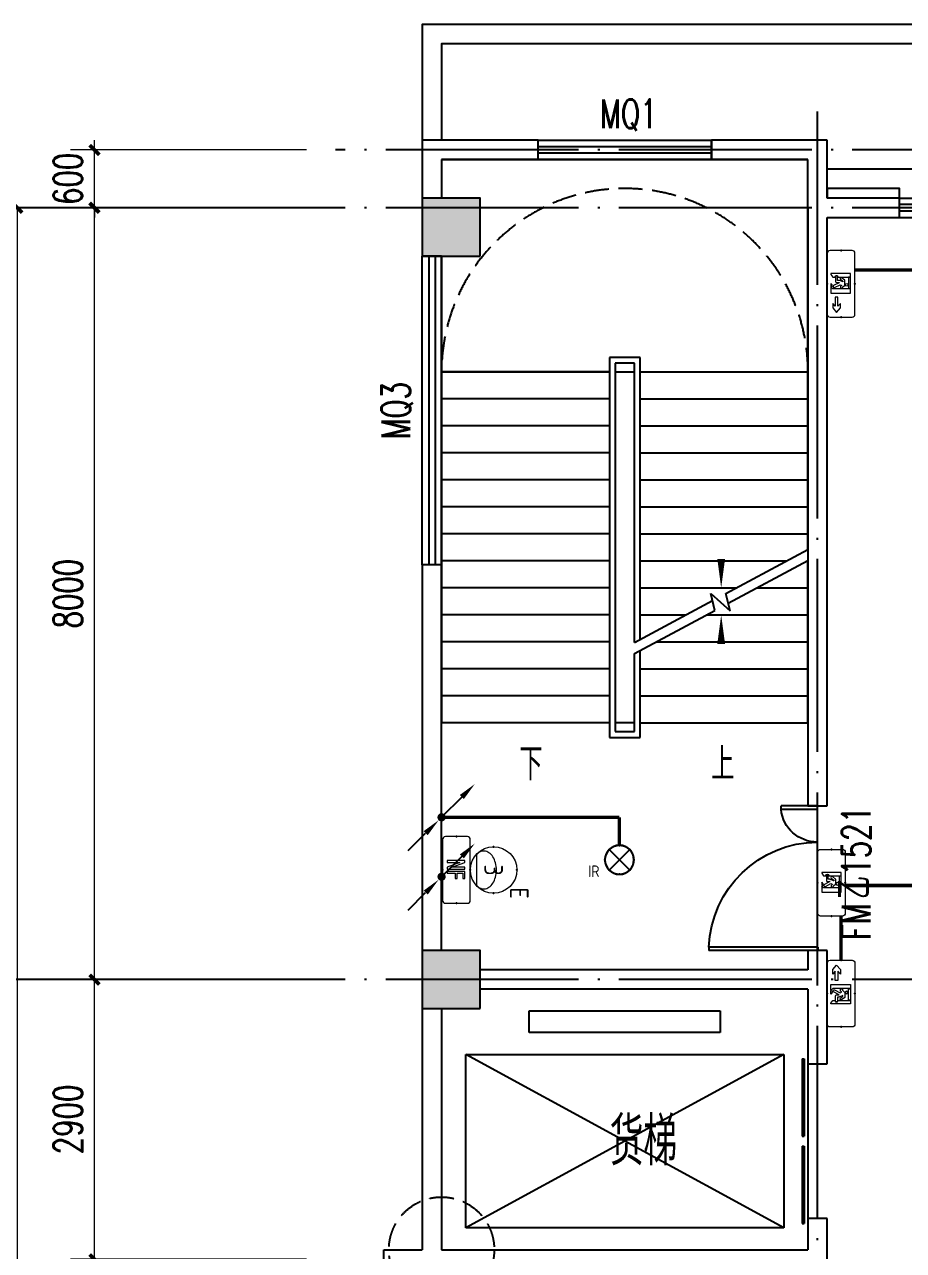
# Model space of a CAD drawing. Extents: x -124594 to 516503, y -3148 to 203159.
# Drawn here: x 97932 to 107049, y 107983 to 120691 of the extents above; entities that cross this region are included whole.
import ezdxf
from ezdxf.enums import TextEntityAlignment as Align

# ---------------------------------------------------------------- set-up
doc = ezdxf.new("R2010")
doc.units = 0
doc.header["$LTSCALE"] = 1000
doc.header["$MEASUREMENT"] = 0
doc.linetypes.add('DASH', pattern=[0.35, 0.25, -0.1])
doc.linetypes.add('DOTE', pattern=[2.42, 2, -0.2, 0.02, -0.2])
for name, color, linetype in [('AXIS', 3, 'Continuous'), ('COLUMN', 9, 'Continuous'), ('DIM_SYMB', 3, 'Continuous'), ('DOOR_FIRE', 4, 'Continuous'), ('DOOR_FIRE_TEXT', 7, 'Continuous'), ('EQUIP-消防', 3, 'Continuous'), ('EQUIP-照明', 3, 'Continuous'), ('J-AXIS-轴线', 1, 'DOTE'), ('J-DOOR-窗', 8, 'Continuous'), ('J-DOOR-门', 8, 'Continuous'), ('J-STAIR-楼梯', 142, 'Continuous'), ('J-STAIR-电梯', 142, 'Continuous'), ('J-WALL-墙体', 2, 'Continuous'), ('LWIRE', 4, 'Continuous'), ('PUB_HATCH', 8, 'Continuous'), ('PUB_TEXT', 7, 'Continuous'), ('WINDOW_TEXT', 7, 'Continuous'), ('WIRE-应急', 1, 'DASH'), ('WIRE-照明', 1, 'Continuous'), ('外墙装饰线', 181, 'Continuous'), ('装饰柱', 7, 'Continuous')]:
    doc.layers.add(name, color=color, linetype=linetype)
doc.layers.add('建筑底图', color=8, linetype='Continuous', lineweight=5)
doc.styles.add('_TCH_DIM', font='SIMPLEX', dxfattribs={"bigfont": 'GBCBIG'})
doc.styles.add('_TCH_DIM_T3', font='SIMPLEX', dxfattribs={"width": 0.705882, "bigfont": 'GBCBIG'})
doc.styles.add('_TCH_WINDOW', font='SIMPLEX', dxfattribs={"height": 3.5, "bigfont": 'GBCBIG'})
doc.styles.add('_TEL_ATTDEF', font='GBENOR', dxfattribs={"width": 0.8, "height": 3, "bigfont": 'GBCBIG'})
doc.styles.add('_TEL_DIM', font='SIMPLEX', dxfattribs={"width": 0.8, "height": 3.5, "bigfont": 'HZTXT'})
doc.styles.add('HZ', font='simplex.shx', dxfattribs={"width": 0.7, "bigfont": 'hztxt.shx'})
doc.styles.get("Standard").update_dxf_attribs({"font": 'gbenor.shx', "bigfont": 'gbcbig.shx'})
doc.dimstyles.new('_TCH_ARCH&&100', dxfattribs={"dimtxt": 297.5, "dimasz": 100, "dimexe": 250, "dimexo": 300, "dimgap": 126.25, "dimtad": 1, "dimdec": 0, "dimzin": 0, "dimdsep": 46, "dimtxsty": '_TCH_DIM_T3', "dimblk": 'ARCHTICK', "dimcen": 0.09, "dimclrt": 7, "dimazin": 2, "dimtfac": 1, "dimtdec": 0, "dimtix": 1, "dimtmove": 2, "dimatfit": 3, "dimfxl": 1, "dimtolj": 1, "dimtzin": 0, "dimarcsym": 0})

# ---------------------------------------------------------------- blocks, each defined once
blk = doc.blocks.new('_ArchTick')
at = {"color": 0, "linetype": 'ByBlock', "const_width": 0.4}
blk.add_lwpolyline([(-0.5, -0.5), (0.5, 0.5)], dxfattribs=at)
blk = doc.blocks.new('*D176')
at = {"layer": 'AXIS', "color": 0, "lineweight": -2, "transparency": 16777216}
for p, q in [((100858, 118791), (97608, 118791)), ((97858, 94791), (97858, 118791)), ((100858, 94791), (97608, 94791))]:
    blk.add_line(p, q, dxfattribs=at)
at = {"layer": 'Defpoints', "color": 0, "transparency": 16777216}
for p in [(97858, 118791), (101158, 118791), (101158, 94791)]:
    blk.add_point(p, dxfattribs=at)
at = {"layer": 'AXIS', "color": 0, "lineweight": -2, "transparency": 16777216, "xscale": 100, "yscale": 100, "zscale": 100}
for p, rotation in [((97858, 118791), 90), ((97858, 94791), 270)]:
    blk.add_blockref('_ArchTick', p, dxfattribs=dict(at, rotation=rotation))
at = {"layer": 'AXIS', "color": 7, "transparency": 16777216, "insert": (97583, 106791), "char_height": 297.5, "attachment_point": 5, "rotation": 90, "style": '_TCH_DIM_T3'}
blk.add_mtext('\\A1;24000', dxfattribs=at)
blk = doc.blocks.new('*D181')
at = {"layer": 'AXIS', "color": 0, "lineweight": -2, "transparency": 16777216}
for p, q in [((100858, 110791), (98408, 110791)), ((98658, 107891), (98658, 110791)), ((100858, 107891), (98408, 107891))]:
    blk.add_line(p, q, dxfattribs=at)
at = {"layer": 'Defpoints', "color": 0, "transparency": 16777216}
for p in [(98658, 110791), (101158, 110791), (101158, 107891)]:
    blk.add_point(p, dxfattribs=at)
at = {"layer": 'AXIS', "color": 0, "lineweight": -2, "transparency": 16777216, "xscale": 100, "yscale": 100, "zscale": 100}
for p, rotation in [((98658, 110791), 90), ((98658, 107891), 270)]:
    blk.add_blockref('_ArchTick', p, dxfattribs=dict(at, rotation=rotation))
at = {"layer": 'AXIS', "color": 7, "transparency": 16777216, "insert": (98383, 109341), "char_height": 297.5, "attachment_point": 5, "rotation": 90, "style": '_TCH_DIM_T3'}
blk.add_mtext('\\A1;2900', dxfattribs=at)
blk = doc.blocks.new('*D182')
at = {"layer": 'AXIS', "color": 0, "lineweight": -2, "transparency": 16777216}
for p, q in [((100858, 118791), (98408, 118791)), ((98658, 110791), (98658, 118791)), ((100858, 110791), (98408, 110791))]:
    blk.add_line(p, q, dxfattribs=at)
at = {"layer": 'Defpoints', "color": 0, "transparency": 16777216}
for p in [(98658, 118791), (101158, 118791), (101158, 110791)]:
    blk.add_point(p, dxfattribs=at)
at = {"layer": 'AXIS', "color": 0, "lineweight": -2, "transparency": 16777216, "xscale": 100, "yscale": 100, "zscale": 100}
for p, rotation in [((98658, 118791), 90), ((98658, 110791), 270)]:
    blk.add_blockref('_ArchTick', p, dxfattribs=dict(at, rotation=rotation))
at = {"layer": 'AXIS', "color": 7, "transparency": 16777216, "insert": (98383, 114791), "char_height": 297.5, "attachment_point": 5, "rotation": 90, "style": '_TCH_DIM_T3'}
blk.add_mtext('\\A1;8000', dxfattribs=at)
blk = doc.blocks.new('*D183')
at = {"layer": 'AXIS', "color": 0, "lineweight": -2, "transparency": 16777216}
for p, q in [((98658, 119391), (98658, 119491)), ((100858, 119391), (98408, 119391)), ((98658, 118791), (98658, 119391)), ((100858, 118791), (98408, 118791)), ((98658, 118791), (98658, 118691))]:
    blk.add_line(p, q, dxfattribs=at)
at = {"layer": 'Defpoints', "color": 0, "transparency": 16777216}
for p in [(98658, 119391), (101158, 119391), (101158, 118791)]:
    blk.add_point(p, dxfattribs=at)
at = {"layer": 'AXIS', "color": 0, "lineweight": -2, "transparency": 16777216, "xscale": 100, "yscale": 100, "zscale": 100}
for p, rotation in [((98658, 119391), 270), ((98658, 118791), 90)]:
    blk.add_blockref('_ArchTick', p, dxfattribs=dict(at, rotation=rotation))
at = {"layer": 'AXIS', "color": 7, "transparency": 16777216, "insert": (98383, 119091), "char_height": 297.5, "attachment_point": 5, "rotation": 90, "style": '_TCH_DIM_T3'}
blk.add_mtext('\\A1;600', dxfattribs=at)
blk = doc.blocks.new('_FZH')
blk.add_lwpolyline([(-0.5, -0.5), (0.5, -0.5), (0.5, 0.5), (-0.5, 0.5)], close=True)
at = {"layer": 'PUB_HATCH'}
blk.add_solid([(-0.5, -0.5), (0.5, -0.5), (-0.5, 0.5), (0.5, 0.5)], dxfattribs=at)
blk = doc.blocks.new('$TCHSYS$WIN2D')
for p, q in [((-0.5, 0.5), (0.5, 0.5)), ((-0.5, 0.5), (-0.5, -0.5)), ((0.5, 0.5), (0.5, -0.5)), ((0.5, 0.1667), (-0.5, 0.1667)), ((0.5, -0.1667), (-0.5, -0.1667)), ((-0.5, -0.5), (0.5, -0.5))]:
    blk.add_line(p, q)
blk = doc.blocks.new('$DorLib2D$00000225')
at = {"color": 0}
for p, q in [((0.475, -0.0014), (0.475, 0.7521)), ((0.475, 0.7521), (0.5, 0.7521)), ((0.5, -0.0014), (0.5, 0.7521)), ((-0.5, 0), (-0.5, 0.252)), ((-0.475, 0.252), (-0.5, 0.252)), ((-0.475, 0), (-0.475, 0.252)), ((-0.475, 0), (-0.5, 0)), ((0.475, -0.0014), (0.5, -0.0014))]:
    blk.add_line(p, q, dxfattribs=at)
for centre, radius, start, end in [((0.5046, -0.0019), 0.7546, 92.24927, 179.72377), ((-0.5008, 0.0026), 0.2508, 359.78987, 84.09744)]:
    blk.add_arc(centre, radius, start, end, dxfattribs=at)
blk = doc.blocks.new('$DORLIB2D$00000127')
at = {"color": 0}
for points in [[(-0.5333, 0.7949), (-0.5333, 0.6904)], [(-0.0333, 0.7949), (-0.5333, 0.7949)], [(-0.0333, 0.7949), (-0.0333, 0.6904)], [(0.5333, 0.7949), (0.0333, 0.7949)], [(0.0333, 0.7949), (0.0333, 0.6904)], [(0.5333, 0.7949), (0.5333, 0.6904)], [(-0.0333, 0.6904), (-0.5333, 0.6904)], [(0.5333, 0.6904), (0.0333, 0.6904)], [(0.5, 0.5), (-0.5, 0.5)]]:
    blk.add_lwpolyline(points, dxfattribs=at)
blk = doc.blocks.new('$equip_U$00000087(cyquan-PC)')
at = {"lineweight": 0}
blk.add_lwpolyline([(-0.658, 0), (0.658, 0, 0.414214), (0.72, 0.062), (0.72, 0.538, 0.414213), (0.658, 0.6), (-0.658, 0.6, 0.414214), (-0.72, 0.538, 0), (-0.72, 0.062, 0.414245), (-0.658, 0, 18481.445439)], format="xyb", dxfattribs=at)
for points in [[(-0.108, 0.508), (-0.108, 0.131), (-0.066, 0.089), (-0.201, 0.089), (-0.201, 0.51), (-0.11, 0.51, -0.414214)], [(-0.102, 0.468, -0.414214), (-0.104, 0.47), (-0.104, 0.508, -0.414214), (-0.102, 0.51), (0.138, 0.51, -0.414214), (0.14, 0.508), (0.14, 0.47, -0.414214), (0.138, 0.468)], [(-0.104, 0.334, -0.414214), (-0.102, 0.336), (-0.075, 0.336), (-0.034, 0.385, -0.221695), (-0.018, 0.392), (0.073, 0.392, -0.235469), (0.08, 0.389), (0.132, 0.32, -1), (0.098, 0.296), (0.057, 0.35), (0.046, 0.35, 0.542956), (0.042, 0.344), (0.07, 0.281, -0.096289), (0.073, 0.268), (0.074, 0.232), (0.153, 0.232, -1), (0.153, 0.19), (0.05, 0.19, -0.404026), (0.029, 0.211), (0.027, 0.267, 0.774283), (0.023, 0.268), (-0.039, 0.148, -1), (-0.08, 0.169), (-0.019, 0.289), (-0.031, 0.318, 0.554309), (-0.038, 0.319), (-0.057, 0.297, -0.221695), (-0.062, 0.294), (-0.102, 0.294, -0.414214), (-0.104, 0.296)], [(0.22, 0.089), (0.204, 0.089), (0.145, 0.131), (0.145, 0.182), (0.153, 0.182, 1), (0.153, 0.241), (0.145, 0.241), (0.145, 0.508, -0.414214), (0.147, 0.51), (0.22, 0.51)], [(0.01, 0.089), (-0.055, 0.089, -0.912194), (-0.025, 0.119)]]:
    blk.add_lwpolyline(points, format="xyb", close=True, dxfattribs=at)
blk.add_circle((-0.024, 0.43), 0.0295, dxfattribs=at)
for p in [(0, 0.6), (-0.72, 0.3), (0.72, 0.3), (0, 0)]:
    blk.add_point(p)
at = {"color": 7, "style": '_TEL_DIM', "flags": 1}
for tag in ['A', 'REMARK']:
    blk.add_attdef(tag, text='', height=0.00002, dxfattribs=at).set_placement((0, 0), align=Align.MIDDLE_CENTER)
blk = doc.blocks.new('$equip_U$00000076(OW7S4Z35Z8O8O2W)')
at = {"xscale": 1.59999999999984, "yscale": 1.59999999999984, "zscale": 1.59999999999984}
blk.add_blockref('$equip_U$00000087(cyquan-PC)', (0, 0), dxfattribs=at)
at = {"color": 7, "style": '_TEL_DIM', "flags": 1}
blk.add_attdef('A', text='', height=0.0000333, dxfattribs=at).set_placement((0, 0), align=Align.MIDDLE_CENTER)
blk = doc.blocks.new('$equip_U$00000090(cyquan-PC)')
at = {"lineweight": 0}
blk.add_lwpolyline([(-0.658, 0), (0.658, 0, 0.414214), (0.72, 0.062), (0.72, 0.538, 0.414213), (0.658, 0.6), (-0.658, 0.6, 0.414214), (-0.72, 0.538, 0), (-0.72, 0.062, 0.414245), (-0.658, 0, 18481.445439)], format="xyb", dxfattribs=at)
for points in [[(-0.22, 0.08), (-0.204, 0.08), (-0.145, 0.122), (-0.145, 0.172), (-0.153, 0.172, -1), (-0.153, 0.231), (-0.145, 0.231), (-0.145, 0.499, 0.414214), (-0.147, 0.501), (-0.22, 0.501)], [(0.104, 0.325, 0.414214), (0.102, 0.327), (0.075, 0.327), (0.034, 0.375, 0.221695), (0.018, 0.383), (-0.073, 0.383, 0.235469), (-0.08, 0.379), (-0.132, 0.31, 1), (-0.098, 0.286), (-0.057, 0.341), (-0.046, 0.341, -0.542956), (-0.042, 0.335), (-0.07, 0.271, 0.096289), (-0.073, 0.258), (-0.074, 0.223), (-0.153, 0.223, 1), (-0.153, 0.181), (-0.05, 0.181, 0.404026), (-0.029, 0.201), (-0.027, 0.258, -0.774283), (-0.023, 0.259), (0.039, 0.138, 1), (0.08, 0.159), (0.019, 0.279), (0.031, 0.308, -0.554309), (0.038, 0.309), (0.057, 0.287, 0.221695), (0.062, 0.285), (0.102, 0.285, 0.414214), (0.104, 0.287)], [(0.102, 0.459, 0.414214), (0.104, 0.461), (0.104, 0.499, 0.414214), (0.102, 0.501), (-0.138, 0.501, 0.414214), (-0.14, 0.499), (-0.14, 0.461, 0.414214), (-0.138, 0.459)], [(0.108, 0.499), (0.108, 0.122), (0.066, 0.08), (0.201, 0.08), (0.201, 0.501), (0.11, 0.501, 0.414214)], [(0.519, 0.119), (0.618, 0.201), (0.519, 0.284), (0.423, 0.284), (0.484, 0.233, -0.700208), (0.483, 0.229), (0.287, 0.229), (0.287, 0.174), (0.483, 0.174, -0.700208), (0.484, 0.17), (0.423, 0.119)], [(-0.01, 0.08), (0.055, 0.08, 0.912194), (0.025, 0.109)]]:
    blk.add_lwpolyline(points, format="xyb", close=True, dxfattribs=at)
blk.add_circle((0.024, 0.421), 0.0295, dxfattribs=at)
for p in [(0, 0.6), (-0.72, 0.3), (0.72, 0.3), (0, 0)]:
    blk.add_point(p)
at = {"color": 7, "style": '_TEL_DIM', "flags": 1}
for tag in ['A', 'REMARK']:
    blk.add_attdef(tag, text='', height=0.00002, dxfattribs=at).set_placement((0, 0), align=Align.MIDDLE_CENTER)
blk = doc.blocks.new('$equip_U$00000079(OW7S4Z35Z8O8O2W)')
at = {"xscale": -1.59999999999984, "yscale": 1.59999999999984, "zscale": 1.59999999999984}
blk.add_blockref('$equip_U$00000090(cyquan-PC)', (0, 0), dxfattribs=at)
at = {"color": 7, "style": '_TEL_DIM', "flags": 1}
blk.add_attdef('A', text='', height=0.0000333, dxfattribs=at).set_placement((0, 0), align=Align.MIDDLE_CENTER)
blk = doc.blocks.new('$equip_U$00000091(cyquan-PC)')
at = {"lineweight": 0}
for p, q in [((0.031, 0.482), (0.031, 0.098)), ((0.183, 0.482), (0.031, 0.482)), ((0.072, 0.44), (0.183, 0.44)), ((0.072, 0.314), (0.072, 0.44)), ((0.183, 0.314), (0.072, 0.314)), ((0.072, 0.271), (0.183, 0.271)), ((0.072, 0.098), (0.072, 0.271)), ((0.183, 0.44), (0.183, 0.482)), ((0.183, 0.271), (0.183, 0.314)), ((0.031, 0.098), (0.072, 0.098))]:
    blk.add_line(p, q, dxfattribs=at)
blk.add_lwpolyline([(-0.658, 0), (0.658, 0, 0.414214), (0.72, 0.062), (0.72, 0.538, 0.414213), (0.658, 0.6), (-0.658, 0.6, 0.414214), (-0.72, 0.538, 0), (-0.72, 0.062, 0.414245), (-0.658, 0, 18481.445439)], format="xyb", dxfattribs=at)
blk.add_lwpolyline([(-0.203, 0.482), (-0.203, 0.098), (-0.162, 0.098), (-0.162, 0.377), (-0.16, 0.377), (-0.061, 0.098), (-0.016, 0.098), (-0.016, 0.482), (-0.057, 0.482), (-0.057, 0.204), (-0.059, 0.204), (-0.158, 0.482)], close=True, dxfattribs=at)
for p in [(0, 0.6), (-0.72, 0.3), (0.72, 0.3), (0, 0)]:
    blk.add_point(p)
at = {"color": 7, "style": '_TEL_DIM', "flags": 1}
for tag in ['A', 'REMARK']:
    blk.add_attdef(tag, text='', height=0.00002, dxfattribs=at).set_placement((0, 0), align=Align.MIDDLE_CENTER)
blk = doc.blocks.new('$equip_U$00000078(OW7S4Z35Z8O8O2W)')
at = {"xscale": 1.59999999999984, "yscale": 1.59999999999984, "zscale": 1.59999999999984}
blk.add_blockref('$equip_U$00000091(cyquan-PC)', (0, 0), dxfattribs=at)
at = {"color": 7, "style": '_TEL_DIM', "flags": 1}
blk.add_attdef('A', text='', height=0.0000333, dxfattribs=at).set_placement((0, 0), align=Align.MIDDLE_CENTER)
blk = doc.blocks.new('$equip_U$00000137(cyquan-PC)')
at = {"color": 253, "lineweight": 0}
for p, q in [((-0.188, 0.532), (-0.222, 0.519)), ((-0.153, 0.543), (-0.188, 0.532)), ((-0.116, 0.552), (-0.153, 0.543)), ((-0.078, 0.558), (-0.116, 0.552)), ((-0.039, 0.562), (-0.078, 0.558)), ((0, 0.563), (-0.039, 0.562)), ((0.039, 0.562), (0, 0.563)), ((0.078, 0.558), (0.039, 0.562)), ((0.116, 0.552), (0.078, 0.558)), ((0.153, 0.543), (0.116, 0.552)), ((0.188, 0.532), (0.153, 0.543)), ((0.222, 0.519), (0.188, 0.532)), ((-0.405, 0.328), (-0.409, 0.302)), ((-0.409, 0.302), (-0.408, 0.276)), ((-0.408, 0.276), (-0.404, 0.25)), ((-0.398, 0.353), (-0.405, 0.328)), ((-0.387, 0.378), (-0.398, 0.353)), ((-0.373, 0.402), (-0.387, 0.378)), ((-0.355, 0.426), (-0.373, 0.402)), ((-0.334, 0.448), (-0.355, 0.426)), ((-0.31, 0.468), (-0.334, 0.448)), ((-0.283, 0.487), (-0.31, 0.468)), ((-0.254, 0.504), (-0.283, 0.487)), ((-0.222, 0.519), (-0.254, 0.504)), ((0.254, 0.504), (0.222, 0.519)), ((0.283, 0.487), (0.254, 0.504)), ((0.31, 0.468), (0.283, 0.487)), ((0.334, 0.448), (0.31, 0.468)), ((0.355, 0.426), (0.334, 0.448)), ((0.373, 0.402), (0.355, 0.426)), ((0.387, 0.378), (0.373, 0.402)), ((0.398, 0.353), (0.387, 0.378)), ((0.405, 0.328), (0.398, 0.353)), ((0.404, 0.25), (0.408, 0.276)), ((0.409, 0.302), (0.405, 0.328)), ((0.408, 0.276), (0.409, 0.302)), ((-0.404, 0.25), (-0.396, 0.224)), ((-0.396, 0.224), (-0.385, 0.199)), ((-0.385, 0.199), (-0.37, 0.175)), ((-0.37, 0.175), (-0.352, 0.152)), ((-0.352, 0.152), (-0.33, 0.131)), ((-0.33, 0.131), (0.33, 0.131)), ((0.33, 0.131), (0.352, 0.152)), ((0.352, 0.152), (0.37, 0.175)), ((0.37, 0.175), (0.385, 0.199)), ((0.385, 0.199), (0.396, 0.224)), ((0.396, 0.224), (0.404, 0.25))]:
    blk.add_line(p, q, dxfattribs=at)
at = {"lineweight": 0}
blk.add_circle((0, 0.502), 0.502, dxfattribs=at)
for p in [(0, 1.005), (-0.502, 0.502), (0.502, 0.502)]:
    blk.add_point(p)
at = {"color": 7, "style": '_TEL_DIM'}
blk.add_attdef('$TEXT$', text='', height=0.4, dxfattribs=at).set_placement((0.5, 1.056), align=Align.MIDDLE_CENTER)
at = {"color": 7, "lineweight": 0, "style": '_TEL_DIM'}
blk.add_attdef('3', text='', height=0.4, dxfattribs=at).set_placement((0.002, 0.502), align=Align.MIDDLE_CENTER)
at = {"color": 7, "style": '_TEL_DIM', "flags": 1}
for tag in ['A', 'REMARK']:
    blk.add_attdef(tag, text='', height=0.00002, dxfattribs=at).set_placement((0, 0), align=Align.MIDDLE_CENTER)
blk = doc.blocks.new('$equip_U$00000082(OW7S4Z35Z8O8O2W)')
ref = blk.add_blockref('$equip_U$00000137(cyquan-PC)', (0, -0.804), dxfattribs=dict(xscale=1.59999999999984, yscale=1.59999999999984, zscale=1.59999999999984))
ref.add_attrib('3', '3', dxfattribs={"color": 7, "lineweight": 0, "height": 0.64, "style": '_TEL_ATTDEF'}).set_placement((0.004, 0), align=Align.MIDDLE_CENTER)
ref.add_attrib('$TEXT$', 'E', dxfattribs={"color": 7, "height": 0.64, "style": '_TEL_ATTDEF'}).set_placement((0.799, 0.886), align=Align.MIDDLE_CENTER)
at = {"color": 7, "style": '_TEL_DIM', "flags": 1}
blk.add_attdef('A', text='', height=0.0000333, dxfattribs=at).set_placement((0, 0), align=Align.MIDDLE_CENTER)
blk = doc.blocks.new('$equip$00002530')
for p, q in [((-0.354, 0.354), (0.354, -0.354)), ((0.354, 0.354), (-0.354, -0.354))]:
    blk.add_line(p, q)
at = {"const_width": 0.0667}
blk.add_lwpolyline([(0, 0.5, -1), (0, -0.5, -1), (0, 0.5, -2.479085)], format="xyb", dxfattribs=at)
blk.add_circle((0, 0), 0.5)
for p in [(0, 0.5), (-0.5, 0), (0.5, 0), (0, -0.5)]:
    blk.add_point(p)
at = {"color": 7, "style": '_TEL_DIM', "flags": 1}
blk.add_attdef('A', text='', height=0.00002, dxfattribs=at).set_placement((0, 0), align=Align.MIDDLE_CENTER)
at = {"color": 7, "style": '_TEL_DIM'}
blk.add_attdef('$TEXT$', text='', height=0.4, dxfattribs=at).set_placement((0.887, -0.396), align=Align.MIDDLE_CENTER)
blk = doc.blocks.new('$TelecSys$00000081')
for p, q in [((0.104, 0.104), (0.104, 0.104)), ((-0.104, -0.104), (-0.104, -0.104)), ((-1.15, -1.15), (-0.55, -0.55))]:
    blk.add_line(p, q)
at = {"const_width": 0.142}
blk.add_lwpolyline([(0.071, 0, 1), (-0.071, 0, 1)], format="xyb", close=True, dxfattribs=at)
blk.add_solid([(-0.62, -0.48), (-0.48, -0.62), (-0.1, -0.1)])
at = {"width": 0.8, "flags": 9}
blk.add_attdef('A', (0, 0), '', height=0.00002, rotation=180, dxfattribs=at)
blk = doc.blocks.new('$TelecSys$00000079')
for p, q in [((0.7, 0.7), (0, 0)), ((0.104, 0.104), (0.104, 0.104)), ((-0.104, -0.104), (-0.104, -0.104))]:
    blk.add_line(p, q)
at = {"const_width": 0.142}
blk.add_lwpolyline([(-0.071, 0, 1), (0.071, 0, 1)], format="xyb", close=True, dxfattribs=at)
blk.add_solid([(0.63, 0.77), (0.77, 0.63), (1.15, 1.15)])
at = {"width": 0.8, "flags": 9}
blk.add_attdef('A', (0, 0), '', height=0.00002, dxfattribs=at)
blk = doc.blocks.new('HGSDEWS')
at = {"layer": 'AXIS', "color": 8}
for p, q in [((101158.3, 118790.8), (97158.3, 118790.8)), ((101158.3, 110790.8), (97158.3, 110790.8))]:
    blk.add_line(p, q, dxfattribs=at)
at = {"layer": 'DIM_SYMB', "color": 8}
for points in [[(103158.3, 113310.8, 0, 0, 0), (103158.3, 118190.8, 0, 0, 0), (105158.3, 118190.8, 0, 0, 0), (105158.3, 114850.8, 0, 80, 0), (105158.3, 115150.8, 0, 0, 0)], [(105158.3, 113310.8, 0, 0, 0), (105158.3, 114570.8, 0, 80, 0), (105158.3, 114270.8, 0, 0, 0)]]:
    blk.add_lwpolyline(points, format="xyseb", dxfattribs=at)
at = {"layer": 'J-AXIS-轴线', "color": 8}
for p, q in [((106158.3, 93790.8), (106158.3, 119790.8)), ((149658.3, 119390.8), (101158.3, 119390.8)), ((149658.3, 118790.8), (101158.3, 118790.8)), ((149658.3, 110790.8), (101158.3, 110790.8))]:
    blk.add_line(p, q, dxfattribs=at)
at = {"layer": 'J-STAIR-楼梯', "color": 8}
for p, q in [((106058.3, 119290.8), (102258.3, 119290.8)), ((102258.3, 119290.8), (102258.3, 118890.8)), ((106058.3, 117090.8), (106058.3, 119290.8)), ((102258.3, 118290.8), (102258.3, 117090.8)), ((104318.3, 117240.8), (103998.3, 117240.8)), ((103998.3, 117240.8), (103998.3, 113300.8)), ((104258.3, 117180.8), (104058.3, 117180.8)), ((104058.3, 117180.8), (104058.3, 113360.8)), ((104258.3, 114285), (104258.3, 117180.8)), ((104318.3, 114317.2), (104318.3, 117240.8)), ((102258.3, 117090.8), (102258.3, 113450.8)), ((103998.3, 117090.8), (102258.3, 117090.8)), ((102258.3, 117090.8), (103998.3, 117090.8)), ((104058.3, 117090.8), (104058.3, 113450.8)), ((104058.3, 117090.8), (104258.3, 117090.8)), ((104258.3, 114285), (104258.3, 117090.8)), ((104318.3, 117090.8), (106058.3, 117090.8)), ((104318.3, 117090.8), (106058.3, 117090.8)), ((106058.3, 115250), (106058.3, 117090.8)), ((103998.3, 116810.8), (102258.3, 116810.8)), ((104318.3, 116810.8), (106058.3, 116810.8)), ((103998.3, 116530.8), (102258.3, 116530.8)), ((104318.3, 116530.8), (106058.3, 116530.8)), ((103998.3, 116250.8), (102258.3, 116250.8)), ((104318.3, 116250.8), (106058.3, 116250.8)), ((103998.3, 115970.8), (102258.3, 115970.8)), ((104318.3, 115970.8), (106058.3, 115970.8)), ((103998.3, 115690.8), (102258.3, 115690.8)), ((104318.3, 115690.8), (106058.3, 115690.8)), ((103998.3, 115410.8), (102258.3, 115410.8)), ((104318.3, 115410.8), (106058.3, 115410.8)), ((105208.1, 114794.2), (106058.3, 115250)), ((105231.7, 114693.4), (106058.3, 115136.6)), ((106058.3, 113450.8), (106058.3, 115136.6)), ((103998.3, 115130.8), (102258.3, 115130.8)), ((104318.3, 115130.8), (105835.9, 115130.8)), ((106047.6, 115130.8), (106058.3, 115130.8)), ((103998.3, 114850.8), (102258.3, 114850.8)), ((104318.3, 114850.8), (105313.6, 114850.8)), ((105091, 114617.9), (105050.2, 114791.7)), ((105050.2, 114791.7), (105250.7, 114612.4)), ((105250.7, 114612.4), (105208.1, 114794.2)), ((105525.3, 114850.8), (106058.3, 114850.8)), ((104258.3, 114285), (105067.3, 114718.7)), ((103998.3, 114570.8), (102258.3, 114570.8)), ((104258.3, 114171.6), (105091, 114617.9)), ((104318.3, 114570.8), (104791.4, 114570.8)), ((105003, 114570.8), (106058.3, 114570.8)), ((103998.3, 114290.8), (102258.3, 114290.8)), ((104480.7, 114290.8), (106058.3, 114290.8)), ((104258.3, 113450.8), (104258.3, 114171.6)), ((104258.3, 113360.8), (104258.3, 114171.6)), ((104318.3, 113300.8), (104318.3, 114203.7)), ((103998.3, 114010.8), (102258.3, 114010.8)), ((104318.3, 114010.8), (106058.3, 114010.8)), ((103998.3, 113730.8), (102258.3, 113730.8)), ((104318.3, 113730.8), (106058.3, 113730.8)), ((103998.3, 113450.8), (102258.3, 113450.8)), ((104258.3, 113450.8), (104058.3, 113450.8)), ((104058.3, 113360.8), (104258.3, 113360.8)), ((104318.3, 113450.8), (106058.3, 113450.8)), ((103998.3, 113300.8), (104318.3, 113300.8))]:
    blk.add_line(p, q, dxfattribs=at)
for points in [[(109658.3, 119190.8), (109658.3, 120690.8), (102158.3, 120690.8), (102058.3, 120690.8), (102058.3, 119490.8)], [(109458.3, 119190.8), (109458.3, 120490.8), (102258.3, 120490.8), (102258.3, 119490.8)]]:
    blk.add_lwpolyline(points, dxfattribs=at)
at = {"layer": 'J-STAIR-楼梯', "color": 8, "linetype": 'DASH'}
blk.add_arc((104158.3, 117090.8), 1900, 0, 180, dxfattribs=at)
at = {"layer": 'J-STAIR-电梯', "color": 8}
for p, q in [((103168.3, 110240.8), (103168.3, 110465.8)), ((103168.3, 110465.8), (105148.3, 110465.8)), ((105148.3, 110465.8), (105148.3, 110240.8)), ((105148.3, 110240.8), (103168.3, 110240.8)), ((102508.3, 108215.8), (102508.3, 110015.8)), ((102508.3, 110015.8), (105808.3, 110015.8)), ((105808.3, 110015.8), (102508.3, 108215.8)), ((105808.3, 108215.8), (102508.3, 110015.8)), ((105808.3, 110015.8), (105808.3, 108215.8)), ((105808.3, 108215.8), (102508.3, 108215.8))]:
    blk.add_line(p, q, dxfattribs=at)
at = {"layer": 'J-WALL-墙体', "color": 8}
for p, q in [((103258.3, 119490.8), (102058.3, 119490.8)), ((102058.3, 119490.8), (102058.3, 118890.8)), ((103258.3, 119290.8), (103258.3, 119490.8)), ((106258.3, 119490.8), (105058.3, 119490.8)), ((105058.3, 119490.8), (105058.3, 119290.8)), ((106258.3, 118890.8), (106258.3, 119490.8)), ((102258.3, 119290.8), (103258.3, 119290.8)), ((102258.3, 119290.8), (102258.3, 118890.8)), ((105058.3, 119290.8), (106058.3, 119290.8)), ((106058.3, 118790.8), (106058.3, 119290.8)), ((107008.3, 118890.8), (106258.3, 118890.8)), ((107008.3, 118690.8), (107008.3, 118890.8)), ((106058.3, 118790.8), (106058.3, 112590.8)), ((106258.3, 118690.8), (107008.3, 118690.8)), ((106258.3, 112590.8), (106258.3, 118690.8)), ((102258.3, 115090.8), (102058.3, 115090.8)), ((102058.3, 115090.8), (102058.3, 111090.8)), ((102258.3, 111090.8), (102258.3, 115090.8)), ((106058.3, 112590.8), (106258.3, 112590.8)), ((106258.3, 111090.8), (106058.3, 111090.8)), ((106058.3, 111090.8), (106058.3, 110890.8)), ((106258.3, 110790.8), (106258.3, 111090.8)), ((106058.3, 110890.8), (102658.3, 110890.8)), ((106058.3, 110690.8), (102658.3, 110690.8)), ((106058.3, 110690.8), (106058.3, 109915.8)), ((106258.3, 109915.8), (106258.3, 110790.8)), ((102058.3, 110490.8), (102058.3, 107990.8)), ((102258.3, 110490.8), (102258.3, 107990.8)), ((106058.3, 109915.8), (106258.3, 109915.8)), ((106258.3, 108315.8), (106058.3, 108315.8)), ((106058.3, 108315.8), (106058.3, 107990.8)), ((106258.3, 107890.8), (106258.3, 108315.8)), ((101658.3, 106490.8), (101658.3, 107990.8)), ((101658.3, 107990.8), (102058.3, 107990.8)), ((102258.3, 107990.8), (106058.3, 107990.8))]:
    blk.add_line(p, q, dxfattribs=at)
at = {"layer": '外墙装饰线', "color": 8}
blk.add_lwpolyline([(144558.3, 119190.8), (106258.3, 119190.8)], dxfattribs=at)
at = {"layer": '装饰柱', "color": 8}
blk.add_lwpolyline([(107008.3, 118890.8), (107008.3, 118990.8), (106258.3, 118990.8), (106258.3, 118890.8)], dxfattribs=at)
at = {"layer": 'COLUMN', "color": 8, "xscale": 600, "yscale": 600, "zscale": 600, "rotation": 90}
for p in [(102358.3, 118590.8), (102358.3, 110790.8)]:
    blk.add_blockref('_FZH', p, dxfattribs=at)
at = {"layer": 'DOOR_FIRE', "color": 8, "xscale": -1500, "yscale": 1500, "zscale": 200, "rotation": 90}
blk.add_blockref('$DorLib2D$00000225', (106158.3, 111840.8), dxfattribs=at)
at = {"layer": 'J-DOOR-窗', "color": 8}
ref = blk.add_blockref('$TCHSYS$WIN2D', (104158.3, 119390.8), dxfattribs=dict(at, xscale=-1800, yscale=200, zscale=200, rotation=180))
ref.add_attrib('A', 'MQ1', (103903.3, 119617), dxfattribs={"layer": 'WINDOW_TEXT', "color": 8, "height": 297.5, "style": '_TCH_WINDOW', "width": 0.705882})
ref = blk.add_blockref('$TCHSYS$WIN2D', (107608.3, 118790.8), dxfattribs=dict(at, xscale=-1200, yscale=200, zscale=200, rotation=180))
ref.add_attrib('A', 'C1229', (107158.3, 119017), dxfattribs={"layer": 'WINDOW_TEXT', "color": 8, "height": 297.5, "style": '_TCH_WINDOW', "width": 0.705882})
ref = blk.add_blockref('$TCHSYS$WIN2D', (102158.3, 116690.8), dxfattribs=dict(at, xscale=-3200, yscale=200, zscale=200, rotation=270))
ref.add_attrib('A', 'MQ3', (101932.1, 116390.8), dxfattribs={"layer": 'WINDOW_TEXT', "color": 8, "height": 297.5, "rotation": 90, "style": '_TCH_WINDOW', "width": 0.705882})
at = {"layer": 'J-DOOR-门', "color": 8, "xscale": 1600, "yscale": 200, "zscale": 200, "rotation": 90}
blk.add_blockref('$DORLIB2D$00000127', (106158.3, 109115.8), dxfattribs=at)
at = {"layer": 'DIM_SYMB', "color": 7, "style": '_TCH_DIM'}
for s, p in [('下', (103063.4, 112855.8)), ('上', (105054.1, 112855.8))]:
    blk.add_text(s, height=337.6, dxfattribs=at).set_placement(p)
at = {"layer": 'DOOR_FIRE_TEXT', "color": 8, "style": '_TCH_WINDOW', "width": 0.705882}
for s, p in [('1521', (106708.3, 111868.7)), ('FM', (106708.3, 111202.9))]:
    blk.add_text(s, height=297.5, rotation=90, dxfattribs=at).set_placement(p)
at = {"layer": 'DOOR_FIRE_TEXT', "color": 8, "style": '_TCH_WINDOW'}
blk.add_text('乙', height=337.6, rotation=90, dxfattribs=at).set_placement((106708.3, 111622.9))
at = {"layer": 'PUB_TEXT', "color": 8, "style": 'HZ', "width": 0.7}
blk.add_text('货梯', height=500, dxfattribs=at).set_placement((104001.6, 108864.5))
at = {"layer": 'AXIS', "color": 8}
for p1, p2, distance, picture, middle in [((101158.3, 118790.8), (101158.3, 119390.8), 2500, '*D183', (98383.3, 119090.8)), ((101158.3, 94790.8), (101158.3, 118790.8), 3300, '*D176', (97583.3, 106790.8)), ((101158.3, 110790.8), (101158.3, 118790.8), 2500, '*D182', (98383.3, 114790.8)), ((101158.3, 107890.8), (101158.3, 110790.8), 2500, '*D181', (98383.3, 109340.8))]:
    dim = blk.add_aligned_dim(p1=p1, p2=p2, distance=distance, dimstyle='_TCH_ARCH&&100', dxfattribs=at)
    dim.commit()
    dim.dimension.update_dxf_attribs({"geometry": picture, "text_midpoint": middle})

msp = doc.modelspace()

# ---------------------------------------------------------------- linework, layer by layer
at = {"layer": 'WIRE-应急', "const_width": 35}
for points in [[(110313, 118147), (106546, 118147)], [(107360, 111766), (106446, 111766)], [(106402, 110990), (106402, 111450)]]:
    msp.add_lwpolyline(points, dxfattribs=at)
at = {"layer": 'WIRE-应急'}
msp.add_circle((102258, 107991), 546, dxfattribs=at)
at = {"layer": 'WIRE-照明', "const_width": 35}
for points in [[(104103, 112473), (102258, 112473)], [(104103, 112183), (104103, 112473)]]:
    msp.add_lwpolyline(points, dxfattribs=at)

# ---------------------------------------------------------------- block references
at = {"layer": 'EQUIP-消防'}
for name, p, xscale, yscale, zscale, rotation in [('$equip_U$00000079(OW7S4Z35Z8O8O2W)', (106258, 118003), -299.9999999999999, 299.9999999999999, 299.9999999999999, 270.0000013294992), ('$equip_U$00000078(OW7S4Z35Z8O8O2W)', (102268, 111927), 300, 300, 300, 270), ('$equip_U$00000082(OW7S4Z35Z8O8O2W)', (102798, 111927), 300, 300, 300, 270), ('$equip_U$00000076(OW7S4Z35Z8O8O2W)', (106158, 111795), -300, 300, 300, 270), ('$equip_U$00000079(OW7S4Z35Z8O8O2W)', (106258, 110645), 300, 300, 300, 270)]:
    msp.add_blockref(name, p, dxfattribs=dict(at, xscale=xscale, yscale=yscale, zscale=zscale, rotation=rotation))
at = {"layer": 'EQUIP-照明'}
ref = msp.add_blockref('$equip$00002530', (104103, 112032), dxfattribs=dict(at, xscale=-300, yscale=300, zscale=300))
ref.add_attrib('$TEXT$', 'IR', dxfattribs={"layer": '0', "color": 7, "height": 120, "style": '_TEL_ATTDEF'}).set_placement((103837, 111914), align=Align.MIDDLE_CENTER)
at = {"layer": 'LWIRE', "xscale": 300, "yscale": 300, "zscale": 300}
for name, p in [('$TelecSys$00000079', (102258, 112473)), ('$TelecSys$00000081', (102258, 112473)), ('$TelecSys$00000079', (102258, 111857)), ('$TelecSys$00000081', (102258, 111857))]:
    msp.add_blockref(name, p, dxfattribs=at)
at = {"layer": '建筑底图'}
msp.add_blockref('HGSDEWS', (0, 0), dxfattribs=at)

doc.saveas('drawing.dxf')
